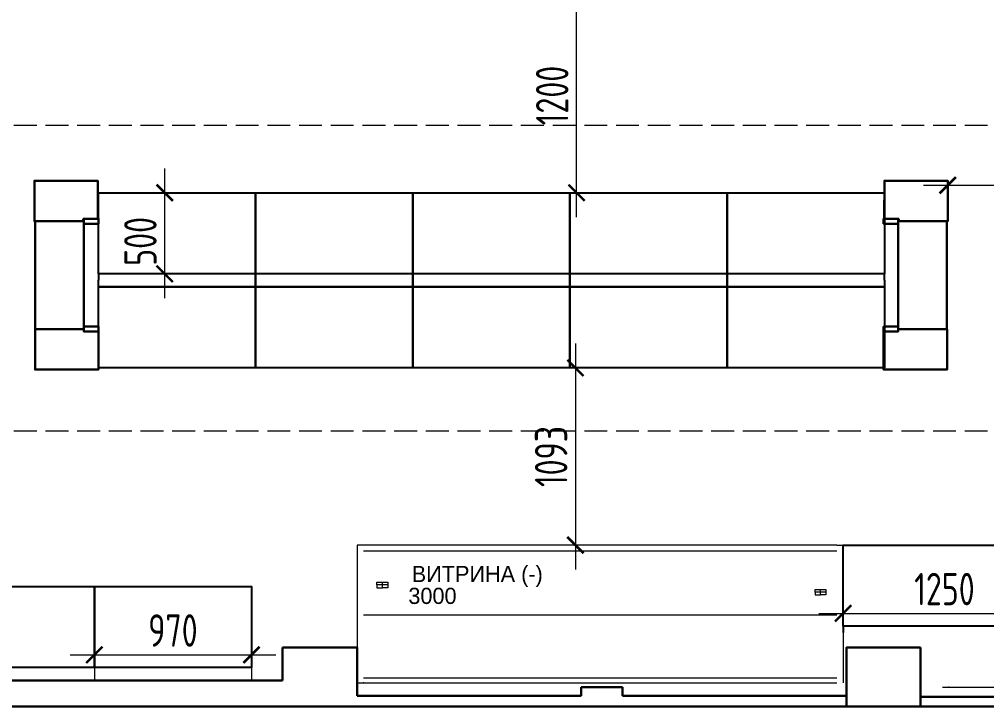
# Model space of a CAD drawing. Header units: millimetres. Extents: x 15239 to 57239, y 6356 to 36056.
# Drawn here: x 27798 to 33767, y 22270 to 26509 of the extents above; entities that cross this region are included whole.
import ezdxf
from ezdxf.enums import TextEntityAlignment as Align

# ---------------------------------------------------------------- set-up
doc = ezdxf.new("R2010")
doc.units = ezdxf.units.MM
doc.linetypes.add('Hidden Line', pattern=[195.611112, 141.111112, -54.5])
doc.layers.add('DIM', color=12, linetype='Continuous')
doc.layers.add('FAMILIES', color=7, linetype='Continuous')
for name, color, linetype, lineweight in [('ELEKTRIKA SO INSTALACIJA', 1, 'Hidden Line', 18), ('GONDOLA 1000X400', 150, 'Continuous', 25), ('Linde_KMG_Zellen_A_Kaelteanschluss', 7, 'Continuous', 0), ('Linde_KMG_Zellen_Design', 7, 'Continuous', 0), ('Linde_KMG_Zellen_Hauptgrafik', 7, 'Continuous', 0), ('Linde_KMG_Zellen_Hohles_Element', 7, 'Continuous', 0), ('Linde_KMG_Zellen_LR_anhaengen (Construction)', 7, 'Continuous', 0), ('Linde_KMG_Zellen_Ursprung', 7, 'Continuous', 0), ('STOLBOVI NADVORESEN', 7, 'Continuous', 30)]:
    doc.layers.add(name, color=color, linetype=linetype, lineweight=lineweight)
doc.styles.add('DoaDPf16$0$Dpi10', font='comic.ttf')
doc.styles.add('ISO', font='isocp2.shx', dxfattribs={"width": 0.8})
doc.dimstyles.new('1-100-internal', dxfattribs={"dimscale": 100, "dimtxt": 2, "dimasz": 1, "dimexe": 1.5, "dimexo": 1.5, "dimgap": 0.5, "dimtad": 3, "dimdec": 0, "dimzin": 12, "dimdsep": 46, "dimtxsty": 'ISO', "dimblk": 'ARCHTICK', "dimcen": 0, "dimdle": 1.5, "dimclrd": 8, "dimclre": 8, "dimclrt": 7, "dimadec": 0, "dimazin": 0, "dimtfac": 1, "dimtdec": 0, "dimtmove": 1, "dimatfit": 2, "dimldrblk": 'ARCHTICK', "dimfxl": 1, "dimtvp": 0.75, "dimtolj": 1, "dimtzin": 12, "dimlwd": 15, "dimlwe": 15, "dimarcsym": 0})

# ---------------------------------------------------------------- blocks, each defined once
blk = doc.blocks.new('_ArchTick')
at = {"color": 0, "linetype": 'ByBlock', "const_width": 0.15}
blk.add_lwpolyline([(-0.5, -0.5), (0.5, 0.5)], dxfattribs=at)
blk = doc.blocks.new('*D86')
at = {"layer": 'Defpoints', "color": 0, "transparency": 16777216}
for p in [(32881.9, 23266.4), (34131.9, 23266.4), (34131.9, 22845)]:
    blk.add_point(p, dxfattribs=at)
at = {"layer": 'DIM', "color": 8, "lineweight": 15, "transparency": 16777216}
for p, q in [((32881.9, 23116.4), (32881.9, 22695)), ((34131.9, 23116.4), (34131.9, 22695)), ((32731.9, 22845), (34281.9, 22845))]:
    blk.add_line(p, q, dxfattribs=at)
at = {"layer": 'DIM', "color": 8, "lineweight": 15, "transparency": 16777216, "xscale": 100, "yscale": 100, "zscale": 100, "rotation": 180}
blk.add_blockref('_ArchTick', (32881.9, 22845), dxfattribs=at)
at = {"layer": 'DIM', "color": 8, "lineweight": 15, "transparency": 16777216, "xscale": 100, "yscale": 100, "zscale": 100}
blk.add_blockref('_ArchTick', (34131.9, 22845), dxfattribs=at)
at = {"layer": 'DIM', "color": 7, "transparency": 16777216, "insert": (33506.9, 22995), "char_height": 200, "attachment_point": 5, "style": 'ISO'}
blk.add_mtext('\\A1;1250', dxfattribs=at)
blk = doc.blocks.new('*D91')
at = {"layer": 'Defpoints', "color": 0, "transparency": 16777216}
for p in [(28260.9, 23010.7), (29230.9, 23010.7), (29230.9, 22589.3)]:
    blk.add_point(p, dxfattribs=at)
at = {"layer": 'DIM', "color": 8, "lineweight": 15, "transparency": 16777216}
for p, q in [((28260.9, 22860.7), (28260.9, 22439.3)), ((29230.9, 22860.7), (29230.9, 22439.3)), ((28110.9, 22589.3), (29380.9, 22589.3))]:
    blk.add_line(p, q, dxfattribs=at)
at = {"layer": 'DIM', "color": 8, "lineweight": 15, "transparency": 16777216, "xscale": 100, "yscale": 100, "zscale": 100, "rotation": 180}
blk.add_blockref('_ArchTick', (28260.9, 22589.3), dxfattribs=at)
at = {"layer": 'DIM', "color": 8, "lineweight": 15, "transparency": 16777216, "xscale": 100, "yscale": 100, "zscale": 100}
blk.add_blockref('_ArchTick', (29230.9, 22589.3), dxfattribs=at)
at = {"layer": 'DIM', "color": 7, "transparency": 16777216, "insert": (28745.9, 22739.3), "char_height": 200, "attachment_point": 5, "style": 'ISO'}
blk.add_mtext('\\A1;970', dxfattribs=at)
blk = doc.blocks.new('*D104')
at = {"layer": 'Defpoints', "color": 0, "transparency": 16777216}
for p in [(28618.4, 25439.7), (28695.1, 25439.7), (28618.4, 24939.7)]:
    blk.add_point(p, dxfattribs=at)
at = {"layer": 'DIM', "color": 8, "lineweight": 15, "transparency": 16777216}
for p, q in [((28695.1, 24789.7), (28695.1, 25589.7)), ((28768.4, 25439.7), (28845.1, 25439.7)), ((28768.4, 24939.7), (28845.1, 24939.7))]:
    blk.add_line(p, q, dxfattribs=at)
at = {"layer": 'DIM', "color": 8, "lineweight": 15, "transparency": 16777216, "xscale": 100, "yscale": 100, "zscale": 100}
for p, rotation in [((28695.1, 25439.7), 90), ((28695.1, 24939.7), 270)]:
    blk.add_blockref('_ArchTick', p, dxfattribs=dict(at, rotation=rotation))
at = {"layer": 'DIM', "color": 7, "transparency": 16777216, "insert": (28545.1, 25139.7), "char_height": 200, "attachment_point": 5, "rotation": 90, "style": 'ISO'}
blk.add_mtext('\\A1;500', dxfattribs=at)
blk = doc.blocks.new('*D106')
at = {"layer": 'Defpoints', "color": 0, "transparency": 16777216}
for p in [(31195.9, 26639.7), (31236.3, 26639.7), (31195.9, 25439.7)]:
    blk.add_point(p, dxfattribs=at)
at = {"layer": 'DIM', "color": 8, "lineweight": 15, "transparency": 16777216}
for p, q in [((31236.3, 25289.7), (31236.3, 26789.7)), ((31345.9, 26639.7), (31386.3, 26639.7)), ((31345.9, 25439.7), (31386.3, 25439.7))]:
    blk.add_line(p, q, dxfattribs=at)
at = {"layer": 'DIM', "color": 8, "lineweight": 15, "transparency": 16777216, "xscale": 100, "yscale": 100, "zscale": 100}
for p, rotation in [((31236.3, 26639.7), 90), ((31236.3, 25439.7), 270)]:
    blk.add_blockref('_ArchTick', p, dxfattribs=dict(at, rotation=rotation))
at = {"layer": 'DIM', "color": 7, "transparency": 16777216, "insert": (31086.3, 26039.7), "char_height": 200, "attachment_point": 5, "rotation": 90, "style": 'ISO'}
blk.add_mtext('\\A1;1200', dxfattribs=at)
blk = doc.blocks.new('*D107')
at = {"layer": 'Defpoints', "color": 0, "transparency": 16777216}
for p in [(31195.9, 24359.7), (31229.7, 23266.4), (32841.9, 23266.4)]:
    blk.add_point(p, dxfattribs=at)
at = {"layer": 'DIM', "color": 8, "lineweight": 15, "transparency": 16777216}
for p, q in [((31229.7, 24509.7), (31229.7, 23116.4)), ((31345.9, 24359.7), (31379.7, 24359.7)), ((32691.9, 23266.4), (31079.7, 23266.4))]:
    blk.add_line(p, q, dxfattribs=at)
at = {"layer": 'DIM', "color": 8, "lineweight": 15, "transparency": 16777216, "xscale": 100, "yscale": 100, "zscale": 100}
for p, rotation in [((31229.7, 24359.7), 90), ((31229.7, 23266.4), 270)]:
    blk.add_blockref('_ArchTick', p, dxfattribs=dict(at, rotation=rotation))
at = {"layer": 'DIM', "color": 7, "transparency": 16777216, "insert": (31079.7, 23813), "char_height": 200, "attachment_point": 5, "rotation": 90, "style": 'ISO'}
blk.add_mtext('\\A1;1093', dxfattribs=at)
blk = doc.blocks.new('*D137')
at = {"layer": 'Defpoints', "color": 0, "transparency": 16777216}
for p in [(34401.2, 25855.7), (33527.2, 25514), (34401.2, 25486.2)]:
    blk.add_point(p, dxfattribs=at)
at = {"layer": 'DIM', "color": 8, "lineweight": 15, "transparency": 16777216}
for p, q in [((34401.2, 25705.7), (34401.2, 25336.2)), ((33377.2, 25486.2), (34551.2, 25486.2)), ((33527.2, 25364), (33527.2, 25336.2))]:
    blk.add_line(p, q, dxfattribs=at)
at = {"layer": 'DIM', "color": 8, "lineweight": 15, "transparency": 16777216, "xscale": 100, "yscale": 100, "zscale": 100, "rotation": 180}
blk.add_blockref('_ArchTick', (33527.2, 25486.2), dxfattribs=at)
at = {"layer": 'DIM', "color": 8, "lineweight": 15, "transparency": 16777216, "xscale": 100, "yscale": 100, "zscale": 100}
blk.add_blockref('_ArchTick', (34401.2, 25486.2), dxfattribs=at)
at = {"layer": 'DIM', "color": 7, "transparency": 16777216, "insert": (33964.2, 25636.2), "char_height": 200, "attachment_point": 5, "style": 'ISO'}
blk.add_mtext('\\A1;874', dxfattribs=at)

msp = doc.modelspace()

# ---------------------------------------------------------------- linework, layer by layer
at = {"color": 32, "lineweight": 30, "true_color": 0xcd6928}
for points in [[(28191.7, 25514), (27890.5, 25514), (27890.5, 25264), (28191.7, 25264), (28191.7, 25279)], [(28191.7, 25279), (28282.5, 25279), (28281.7, 25514), (28191.7, 25514)], [(33225.9, 25279), (33135.1, 25279), (33135.9, 25514), (33225.9, 25514)], [(33225.9, 25514), (33527.2, 25514), (33527.2, 25264), (33225.9, 25264), (33225.9, 25279)], [(28195.9, 24349), (27894.6, 24349), (27894.6, 24599), (28195.9, 24599), (28195.9, 24584)], [(33221.7, 24349), (33523, 24349), (33523, 24599), (33221.7, 24599), (33221.7, 24584)], [(28195.9, 24584), (28286.7, 24584), (28285.9, 24349), (28195.9, 24349)], [(33221.7, 24584), (33130.9, 24584), (33131.7, 24349), (33221.7, 24349)]]:
    msp.add_lwpolyline(points, dxfattribs=at)
at = {"color": 3, "lineweight": 30}
for points in [[(28195.9, 24599), (28195.9, 25264), (27895.9, 25264), (27895.9, 24599)], [(33221.7, 24599), (33221.7, 25264), (33521.7, 25264), (33521.7, 24599)]]:
    msp.add_lwpolyline(points, close=True, dxfattribs=at)
at = {"lineweight": 30}
for points in [[(28195.9, 25279), (28195.9, 25249), (28286.7, 25249), (28286.7, 25279)], [(33221.7, 25279), (33221.7, 25249), (33130.9, 25249), (33130.9, 25279)], [(28286.7, 24584), (28286.7, 24614), (28195.9, 24614), (28195.9, 24584)], [(33130.9, 24584), (33130.9, 24614), (33221.7, 24614), (33221.7, 24584)]]:
    msp.add_lwpolyline(points, close=True, dxfattribs=at)
at = {"layer": 'ELEKTRIKA SO INSTALACIJA'}
for points in [[(26198.9, 25855.7), (37785, 25855.7)], [(26198.9, 23971.7), (37785, 23971.7)]]:
    msp.add_lwpolyline(points, dxfattribs=at)
at = {"layer": 'GONDOLA 1000X400', "color": 5}
for points in [[(28285.9, 24939.7), (28285.9, 25439.7), (29255.9, 25439.7), (29255.9, 24939.7)], [(29255.9, 24939.7), (29255.9, 25439.7), (30225.9, 25439.7), (30225.9, 24939.7)], [(30225.9, 24939.7), (30225.9, 25439.7), (31195.9, 25439.7), (31195.9, 24939.7)], [(31195.9, 24939.7), (31195.9, 25439.7), (32165.9, 25439.7), (32165.9, 24939.7)], [(32165.9, 24939.7), (32165.9, 25439.7), (33135.9, 25439.7), (33135.9, 24939.7)], [(28285.9, 24359.7), (28285.9, 24859.7), (29255.9, 24859.7), (29255.9, 24359.7)], [(29255.9, 24359.7), (29255.9, 24859.7), (30225.9, 24859.7), (30225.9, 24359.7)], [(30225.9, 24359.7), (30225.9, 24859.7), (31195.9, 24859.7), (31195.9, 24359.7)], [(31195.9, 24359.7), (31195.9, 24859.7), (32165.9, 24859.7), (32165.9, 24359.7)], [(32165.9, 24359.7), (32165.9, 24859.7), (33135.9, 24859.7), (33135.9, 24359.7)], [(27290.9, 22510.7), (27290.9, 23010.7), (28260.9, 23010.7), (28260.9, 22510.7)], [(28260.9, 22510.7), (28260.9, 23010.7), (29230.9, 23010.7), (29230.9, 22510.7)]]:
    msp.add_lwpolyline(points, close=True, dxfattribs=at)
for points in [[(29255.9, 24899.7), (29255.9, 24939.7), (28285.9, 24939.7), (28285.9, 24899.7)], [(29255.9, 24899.7), (29255.9, 24859.7), (28285.9, 24859.7), (28285.9, 24899.7)], [(30225.9, 24899.7), (30225.9, 24939.7), (29255.9, 24939.7), (29255.9, 24899.7)], [(30225.9, 24899.7), (30225.9, 24859.7), (29255.9, 24859.7), (29255.9, 24899.7)], [(31195.9, 24899.7), (31195.9, 24939.7), (30225.9, 24939.7), (30225.9, 24899.7)], [(31195.9, 24899.7), (31195.9, 24859.7), (30225.9, 24859.7), (30225.9, 24899.7)], [(32165.9, 24899.7), (32165.9, 24939.7), (31195.9, 24939.7), (31195.9, 24899.7)], [(32165.9, 24899.7), (32165.9, 24859.7), (31195.9, 24859.7), (31195.9, 24899.7)], [(33135.9, 24899.7), (33135.9, 24939.7), (32165.9, 24939.7), (32165.9, 24899.7)], [(33135.9, 24899.7), (33135.9, 24859.7), (32165.9, 24859.7), (32165.9, 24899.7)], [(28260.9, 22510.7), (28260.9, 22510.7), (27290.9, 22510.7)], [(29230.9, 22510.7), (28260.9, 22510.7)]]:
    msp.add_lwpolyline(points, dxfattribs=at)
at = {"layer": 'GONDOLA 1000X400', "color": 1}
msp.add_lwpolyline([(32881.9, 22766.4), (32881.9, 23266.4), (34131.9, 23266.4), (34131.9, 22766.4)], close=True, dxfattribs=at)
msp.add_lwpolyline([(34131.9, 22766.4), (34131.9, 22766.4), (32881.9, 22766.4), (32881.9, 22726.4)], dxfattribs=at)
at = {"layer": 'Linde_KMG_Zellen_A_Kaelteanschluss'}
for p, q in [((30004.3, 23020.3), (30004.3, 23037.2)), ((30004.3, 23037.2), (30038, 23037.2)), ((30038, 23020.3), (30004.3, 23020.3)), ((30004.3, 23020.3), (30004.3, 23003.5)), ((30004.3, 23003.5), (30038, 23003.5)), ((30038, 23020.3), (30038, 23037.2)), ((30038, 23037.2), (30071.8, 23037.2)), ((30071.8, 23020.3), (30038, 23020.3)), ((30038, 23003.5), (30038, 23020.3)), ((30071.8, 23003.5), (30038, 23003.5)), ((30071.8, 23037.2), (30071.8, 23020.3)), ((30071.8, 23020.3), (30071.8, 23003.5)), ((32708.2, 22976.4), (32708.2, 22993.2)), ((32708.2, 22993.2), (32741.9, 22993.2)), ((32741.9, 22976.4), (32741.9, 22993.2)), ((32741.9, 22993.2), (32775.7, 22993.2)), ((32775.7, 22993.2), (32775.7, 22976.4)), ((32741.9, 22976.4), (32708.2, 22976.4)), ((32708.2, 22976.4), (32708.2, 22959.5)), ((32708.2, 22959.5), (32741.9, 22959.5)), ((32775.7, 22976.4), (32741.9, 22976.4)), ((32741.9, 22959.5), (32741.9, 22976.4)), ((32775.7, 22959.5), (32741.9, 22959.5)), ((32775.7, 22976.4), (32775.7, 22959.5))]:
    msp.add_line(p, q, dxfattribs=at)
at = {"layer": 'Linde_KMG_Zellen_Design'}
for p, q in [((29921.9, 23231.4), (32841.9, 23231.4)), ((29921.9, 22446.4), (32841.9, 22446.4))]:
    msp.add_line(p, q, dxfattribs=at)
at = {"layer": 'Linde_KMG_Zellen_Hauptgrafik'}
for p, q in [((29921.9, 23266.4), (29881.9, 23266.4)), ((29881.9, 23266.4), (29881.9, 22416.4)), ((32841.9, 23266.4), (32881.9, 23266.4)), ((32881.9, 23266.4), (32881.9, 22416.4)), ((29881.9, 22416.4), (29921.9, 22416.4)), ((29921.9, 22416.4), (32071.9, 22416.4)), ((33494.5, 22389.7), (33534.5, 22389.7)), ((33534.5, 22389.7), (34134.5, 22389.7))]:
    msp.add_line(p, q, dxfattribs=at)
at = {"layer": 'Linde_KMG_Zellen_Hauptgrafik', "lineweight": 0}
msp.add_line((29921.9, 22836.4), (32841.9, 22836.4), dxfattribs=at)
at = {"layer": 'Linde_KMG_Zellen_Hohles_Element'}
for p, q in [((32841.9, 23266.4), (29921.9, 23266.4)), ((29921.9, 22416.4), (32841.9, 22416.4))]:
    msp.add_line(p, q, dxfattribs=at)
at = {"layer": 'Linde_KMG_Zellen_LR_anhaengen (Construction)', "color": 6, "linetype": 'Continuous', "lineweight": 0}
msp.add_line((32881.9, 23266.4), (32881.9, 22416.4), dxfattribs=at)
at = {"layer": 'Linde_KMG_Zellen_LR_anhaengen (Construction)', "color": 5, "linetype": 'Continuous', "lineweight": 0}
msp.add_line((32881.9, 23266.4), (32881.9, 22416.4), dxfattribs=at)
at = {"layer": 'Linde_KMG_Zellen_Ursprung'}
for p in [(29921.9, 22416.4), (33534.5, 22389.7)]:
    msp.add_point(p, dxfattribs=at)
at = {"layer": 'STOLBOVI NADVORESEN'}
for p, q in [((29881.9, 22633.7), (29422.9, 22633.7)), ((29422.9, 22633.7), (29422.9, 22430.7)), ((29881.9, 22335.6), (29881.9, 22633.7)), ((33359.9, 22633.7), (32924.9, 22633.7)), ((29422.9, 22430.7), (25980.9, 22430.7)), ((31264.4, 22335.6), (31264.4, 22389.7)), ((31519.4, 22335.6), (31519.4, 22389.7)), ((31264.4, 22335.6), (29881.9, 22335.6)), ((33359.9, 22329.7), (34757.9, 22329.7))]:
    msp.add_line(p, q, dxfattribs=at)
for points in [[(33359.9, 22633.7), (32901.9, 22633.7), (32901.9, 22269.7)], [(33359.9, 22633.7), (33359.9, 22269.7)], [(31264.4, 22389.7), (31519.4, 22389.7)], [(32901.9, 22335.6), (31519.4, 22335.6)], [(40171.9, 22269.7), (26180.9, 22269.7)]]:
    msp.add_lwpolyline(points, dxfattribs=at)

# ---------------------------------------------------------------- texts
at = {"layer": 'FAMILIES', "lineweight": -2, "ltscale": 0.01, "style": 'DoaDPf16$0$Dpi10'}
for s, p in [('ВИТРИНА (-)', (30623.8, 23088.1)), ('3000', (30347.3, 22953.1))]:
    msp.add_text(s, height=100, dxfattribs=at).set_placement(p, align=Align.MIDDLE_CENTER)

# ---------------------------------------------------------------- dimensions: what is measured, and where the dimension line sits
at = {"layer": 'DIM'}
for base, p1, p2, picture, middle in [((31236.3, 26639.7), (31195.9, 25439.7), (31195.9, 26639.7), '*D106', (31086.3, 26039.7)), ((31229.7, 23266.4), (31195.9, 24359.7), (32841.9, 23266.4), '*D107', (31079.7, 23813))]:
    dim = msp.add_linear_dim(base=base, p1=p1, p2=p2, angle=90, dimstyle='1-100-internal', override={"dimpost": '\\X'}, dxfattribs=at)
    dim.commit()
    dim.dimension.update_dxf_attribs({"geometry": picture, "text_midpoint": middle})
for base, p1, p2, picture, middle in [((34401.2, 25486.2), (33527.2, 25514), (34401.2, 25855.7), '*D137', (33964.2, 25636.2)), ((34131.9, 22845), (32881.9, 23266.4), (34131.9, 23266.4), '*D86', (33506.9, 22995)), ((29230.9, 22589.3), (28260.9, 23010.7), (29230.9, 23010.7), '*D91', (28745.9, 22739.3))]:
    dim = msp.add_linear_dim(base=base, p1=p1, p2=p2, dimstyle='1-100-internal', override={"dimpost": '\\X'}, dxfattribs=at)
    dim.commit()
    dim.dimension.update_dxf_attribs({"geometry": picture, "text_midpoint": middle})
dim = msp.add_linear_dim(base=(28695.1, 25439.7), p1=(28618.4, 24939.7), p2=(28618.4, 25439.7), angle=90, dimstyle='1-100-internal', override={"dimpost": '\\X'}, dxfattribs=at)
dim.commit()
dim.dimension.update_dxf_attribs({"geometry": '*D104', "text_midpoint": (28695.1, 25139.7), "dimtype": 160})

doc.saveas('drawing.dxf')
